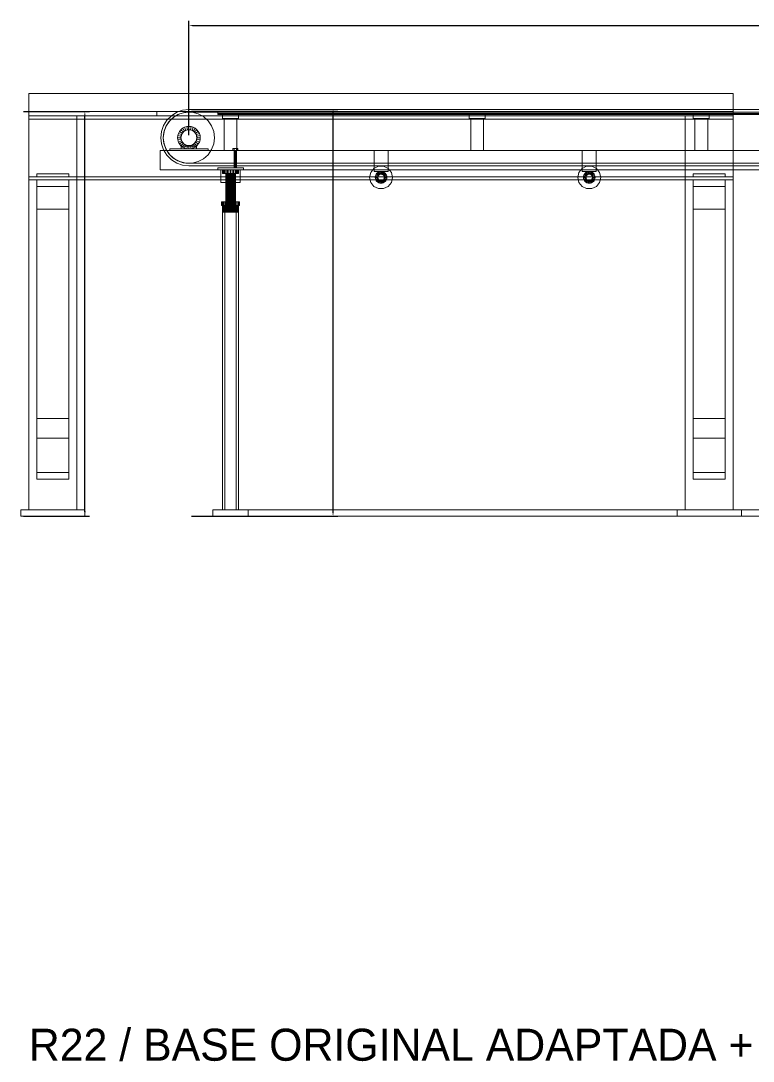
# Model space of a CAD drawing. Header units: millimetres. Extents: x -1970 to 59977, y -65068 to 6837.
# Drawn here: x -25 to 2262, y -56201 to -52953 of the extents above; entities that cross this region are included whole.
import ezdxf

# ---------------------------------------------------------------- set-up
doc = ezdxf.new("R2010")
doc.units = ezdxf.units.MM
for name, color, linetype, lineweight in [('COTAS_O', 1, 'Continuous', 0), ('COTAS_P', 1, 'Continuous', 0), ('R22_BASE_lateral', 7, 'Continuous', 0), ('TEXTOS', 4, 'Continuous', 0)]:
    doc.layers.add(name, color=color, linetype=linetype, lineweight=lineweight)
doc.dimstyles.new('R19_10', dxfattribs={"dimtxt": 25, "dimasz": 15, "dimexe": 15, "dimexo": 8, "dimgap": 10, "dimtad": 1, "dimtih": 1, "dimtoh": 1, "dimdsep": 46, "dimcen": 0.09, "dimadec": 0, "dimazin": 0, "dimtfac": 1, "dimtdec": 4, "dimtofl": 0, "dimtmove": 0, "dimatfit": 3, "dimfxl": 1, "dimtolj": 1, "dimtzin": 0, "dimarcsym": 0})

# ---------------------------------------------------------------- blocks, each defined once
blk = doc.blocks.new('*D51')
at = {"layer": 'COTAS_O', "color": 0, "lineweight": -2, "transparency": 16777216}
for p, q in [((-17, -53236), (190, -53236)), ((175, -54485), (175, -53251)), ((-17, -54500), (190, -54500))]:
    blk.add_line(p, q, dxfattribs=at)
at = {"layer": 'COTAS_O', "color": 0, "transparency": 16777216}
for points in [[(172.5, -53251), (177.5, -53251), (175, -53236)], [(172.5, -54485), (177.5, -54485), (175, -54500)]]:
    blk.add_solid(points, dxfattribs=at)
at = {"layer": 'Defpoints', "color": 0, "transparency": 16777216}
for p in [(-25, -53236), (175, -53236), (-25, -54500)]:
    blk.add_point(p, dxfattribs=at)
blk = doc.blocks.new('*D52')
at = {"layer": 'COTAS_P', "color": 0, "lineweight": -2, "transparency": 16777216}
for p, q in [((508, -53230), (965, -53230)), ((950, -54485), (950, -53245)), ((508, -54500), (965, -54500))]:
    blk.add_line(p, q, dxfattribs=at)
at = {"layer": 'COTAS_P', "color": 0, "transparency": 16777216}
for points in [[(947.5, -53245), (952.5, -53245), (950, -53230)], [(947.5, -54485), (952.5, -54485), (950, -54500)]]:
    blk.add_solid(points, dxfattribs=at)
at = {"layer": 'Defpoints', "color": 0, "transparency": 16777216}
for p in [(500, -53230), (950, -53230), (500, -54500)]:
    blk.add_point(p, dxfattribs=at)
blk = doc.blocks.new('*D53')
at = {"layer": 'COTAS_O', "color": 0, "lineweight": -2, "transparency": 16777216}
for p, q in [((500, -53310), (500, -52953)), ((515, -52968), (2985, -52968)), ((3000, -53310), (3000, -52953))]:
    blk.add_line(p, q, dxfattribs=at)
at = {"layer": 'COTAS_O', "color": 0, "transparency": 16777216}
for points in [[(515, -52965.5), (515, -52970.5), (500, -52968)], [(2985, -52965.5), (2985, -52970.5), (3000, -52968)]]:
    blk.add_solid(points, dxfattribs=at)
at = {"layer": 'Defpoints', "color": 0, "transparency": 16777216}
for p in [(3000, -52968), (500, -53318), (3000, -53318)]:
    blk.add_point(p, dxfattribs=at)

msp = doc.modelspace()

# ---------------------------------------------------------------- linework, layer by layer
at = {"layer": 'R22_BASE_lateral'}
for p, q in [((0, -53180), (2200, -53180)), ((0, -53180), (0, -53236)), ((2200, -53236), (2200, -53180)), ((0, -53260), (0, -53236)), ((0, -53236), (2200, -53236)), ((0, -53250), (0, -53236)), ((0, -53236), (400, -53236)), ((400, -53250), (400, -53236)), ((400, -53236), (2200, -53236)), ((461.818, -53238.715), (445.133, -53249.199)), ((480.418, -53232.206), (461.818, -53238.715)), ((482.198, -53240.006), (465.289, -53245.922)), ((471.632, -53243.199), (490.357, -53238.583)), ((500, -53230), (480.418, -53232.206)), ((500, -53238), (482.198, -53240.006)), ((490.357, -53238.583), (509.643, -53238.583)), ((3000, -53230), (500, -53230)), ((3000, -53238), (500, -53238)), ((509.643, -53238.583), (528.368, -53243.199)), ((590, -53238), (2910, -53238)), ((590, -53238), (590, -53242)), ((2200, -53260), (2200, -53236)), ((2200, -53250), (2200, -53236)), ((0, -53250), (150, -53250)), ((0, -53260), (0, -53250)), ((0, -53250), (2200, -53250)), ((0, -53260), (150, -53260)), ((0, -53440), (0, -53260)), ((0, -53260), (2200, -53260)), ((150, -53260), (150, -53250)), ((150, -53250), (2050, -53250)), ((150, -53250), (400, -53250)), ((150, -53440), (150, -53260)), ((150, -53260), (2050, -53260)), ((400, -53250), (2050, -53250)), ((431.199, -53263.133), (420.715, -53279.818)), ((437.453, -53268.121), (427.922, -53283.289)), ((429.164, -53280.822), (440.119, -53264.95)), ((445.133, -53249.199), (431.199, -53263.133)), ((450.121, -53255.453), (437.453, -53268.121)), ((440.119, -53264.95), (454.555, -53252.161)), ((465.289, -53245.922), (450.121, -53255.453)), ((454.555, -53252.161), (471.632, -53243.199)), ((528.368, -53243.199), (545.445, -53252.161)), ((545.445, -53252.161), (559.881, -53264.95)), ((559.881, -53264.95), (570.836, -53280.822)), ((590, -53242), (2910, -53242)), ((590, -53242), (590, -53246)), ((590, -53246), (2910, -53246)), ((605, -53246), (655, -53246)), ((605, -53246), (605, -53250)), ((605, -53250), (655, -53250)), ((605, -53250), (605, -53258)), ((605, -53258), (655, -53258)), ((610, -53258), (650, -53258)), ((610, -53258), (610, -53358)), ((650, -53358), (650, -53258)), ((655, -53250), (655, -53246)), ((655, -53258), (655, -53250)), ((1375, -53246), (1425, -53246)), ((1375, -53246), (1375, -53250)), ((1375, -53250), (1425, -53250)), ((1375, -53250), (1375, -53258)), ((1375, -53258), (1425, -53258)), ((1380, -53258), (1420, -53258)), ((1380, -53258), (1380, -53358)), ((1420, -53358), (1420, -53258)), ((1425, -53250), (1425, -53246)), ((1425, -53258), (1425, -53250)), ((2050, -53260), (2050, -53250)), ((2050, -53250), (2200, -53250)), ((2050, -53440), (2050, -53260)), ((2050, -53260), (2200, -53260)), ((2075, -53246), (2125, -53246)), ((2075, -53246), (2075, -53250)), ((2075, -53250), (2125, -53250)), ((2075, -53250), (2075, -53258)), ((2075, -53258), (2125, -53258)), ((2080, -53258), (2120, -53258)), ((2080, -53258), (2080, -53358)), ((2120, -53358), (2120, -53258)), ((2125, -53250), (2125, -53246)), ((2125, -53258), (2125, -53250)), ((2200, -53260), (2200, -53250)), ((2200, -53440), (2200, -53260)), ((414.206, -53298.418), (412, -53318)), ((420.715, -53279.818), (414.206, -53298.418)), ((420, -53318), (422.325, -53298.855)), ((422.006, -53300.198), (420, -53318)), ((427.922, -53283.289), (422.006, -53300.198)), ((422.325, -53298.855), (429.164, -53280.822)), ((465.427, -53311.123), (467.433, -53304.51)), ((467.433, -53304.51), (470.691, -53298.416)), ((476.672, -53308.337), (467.433, -53304.51)), ((470.691, -53298.416), (475.074, -53293.074)), ((479.005, -53303.972), (470.691, -53298.416)), ((475.074, -53293.074), (480.416, -53288.691)), ((482.146, -53300.146), (475.074, -53293.074)), ((479.005, -53303.972), (476.672, -53308.337)), ((477.476, -53307.153), (484.413, -53298.454)), ((482.146, -53300.146), (479.005, -53303.972)), ((480.416, -53288.691), (486.51, -53285.433)), ((485.972, -53297.005), (480.416, -53288.691)), ((485.972, -53297.005), (482.146, -53300.146)), ((484.413, -53298.454), (494.437, -53293.627)), ((490.337, -53294.672), (485.972, -53297.005)), ((486.51, -53285.433), (493.123, -53283.427)), ((490.337, -53294.672), (486.51, -53285.433)), ((495.074, -53293.235), (490.337, -53294.672)), ((493.123, -53283.427), (500, -53282.75)), ((495.074, -53293.235), (493.123, -53283.427)), ((494.437, -53293.627), (505.563, -53293.627)), ((500, -53292.75), (495.074, -53293.235)), ((500, -53292.75), (500, -53282.75)), ((500, -53282.75), (506.877, -53283.427)), ((504.926, -53293.235), (500, -53292.75)), ((504.926, -53293.235), (506.877, -53283.427)), ((509.663, -53294.672), (504.926, -53293.235)), ((505.563, -53293.627), (515.587, -53298.454)), ((506.877, -53283.427), (513.49, -53285.433)), ((509.663, -53294.672), (513.49, -53285.433)), ((514.028, -53297.005), (509.663, -53294.672)), ((513.49, -53285.433), (519.584, -53288.691)), ((514.028, -53297.005), (519.584, -53288.691)), ((517.854, -53300.146), (514.028, -53297.005)), ((515.587, -53298.454), (522.524, -53307.153)), ((517.854, -53300.146), (524.926, -53293.074)), ((520.995, -53303.972), (517.854, -53300.146)), ((519.584, -53288.691), (524.926, -53293.074)), ((520.995, -53303.972), (529.309, -53298.416)), ((523.328, -53308.337), (520.995, -53303.972)), ((523.328, -53308.337), (532.567, -53304.51)), ((524.926, -53293.074), (529.309, -53298.416)), ((529.309, -53298.416), (532.567, -53304.51)), ((532.567, -53304.51), (534.573, -53311.123)), ((570.836, -53280.822), (577.675, -53298.855)), ((577.675, -53298.855), (580, -53318)), ((412, -53318), (414.206, -53337.582)), ((414.206, -53337.582), (420.715, -53356.182)), ((422.325, -53337.145), (420, -53318)), ((420, -53318), (422.006, -53335.802)), ((422.006, -53335.802), (427.922, -53352.711)), ((429.164, -53355.178), (422.325, -53337.145)), ((464.75, -53318), (465.427, -53311.123)), ((474.75, -53318), (464.75, -53318)), ((465.427, -53324.877), (464.75, -53318)), ((475.235, -53313.074), (465.427, -53311.123)), ((475.235, -53322.926), (465.427, -53324.877)), ((467.433, -53331.49), (465.427, -53324.877)), ((476.672, -53327.663), (467.433, -53331.49)), ((470.691, -53337.584), (467.433, -53331.49)), ((479.005, -53332.028), (470.691, -53337.584)), ((475.074, -53342.926), (470.691, -53337.584)), ((475.235, -53313.074), (474.75, -53318)), ((474.75, -53318), (475.235, -53322.926)), ((475, -53318), (477.476, -53307.153)), ((475, -53318), (477.476, -53328.847)), ((482.146, -53335.854), (475.074, -53342.926)), ((476.672, -53308.337), (475.235, -53313.074)), ((475.235, -53322.926), (476.672, -53327.663)), ((476.672, -53327.663), (479.005, -53332.028)), ((477.476, -53328.847), (484.413, -53337.546)), ((479.005, -53332.028), (482.146, -53335.854)), ((485.972, -53338.995), (480.416, -53347.309)), ((482.146, -53335.854), (485.972, -53338.995)), ((484.413, -53337.546), (494.437, -53342.373)), ((485.972, -53338.995), (490.337, -53341.328)), ((505.563, -53342.373), (515.587, -53337.546)), ((509.663, -53341.328), (514.028, -53338.995)), ((514.028, -53338.995), (517.854, -53335.854)), ((514.028, -53338.995), (519.584, -53347.309)), ((515.587, -53337.546), (522.524, -53328.847)), ((517.854, -53335.854), (520.995, -53332.028)), ((517.854, -53335.854), (524.926, -53342.926)), ((520.995, -53332.028), (523.328, -53327.663)), ((520.995, -53332.028), (529.309, -53337.584)), ((522.524, -53307.153), (525, -53318)), ((522.524, -53328.847), (525, -53318)), ((524.765, -53313.074), (523.328, -53308.337)), ((523.328, -53327.663), (524.765, -53322.926)), ((523.328, -53327.663), (532.567, -53331.49)), ((524.765, -53313.074), (534.573, -53311.123)), ((525.25, -53318), (524.765, -53313.074)), ((524.765, -53322.926), (525.25, -53318)), ((524.765, -53322.926), (534.573, -53324.877)), ((529.309, -53337.584), (524.926, -53342.926)), ((535.25, -53318), (525.25, -53318)), ((532.567, -53331.49), (529.309, -53337.584)), ((534.573, -53324.877), (532.567, -53331.49)), ((534.573, -53311.123), (535.25, -53318)), ((535.25, -53318), (534.573, -53324.877)), ((577.675, -53337.145), (570.836, -53355.178)), ((580, -53318), (577.675, -53337.145)), ((410, -53358), (2700, -53358)), ((410, -53358), (410, -53418)), ((420.715, -53356.182), (431.199, -53372.867)), ((427.922, -53352.711), (437.453, -53367.879)), ((440.119, -53371.05), (429.164, -53355.178)), ((437.453, -53367.879), (450.121, -53380.547)), ((440, -53353.25), (560, -53353.25)), ((440, -53353.25), (440, -53358)), ((440, -53358), (560, -53358)), ((454.555, -53383.839), (440.119, -53371.05)), ((480.416, -53347.309), (475.074, -53342.926)), ((476, -53344.75), (524, -53344.75)), ((476, -53344.75), (476, -53353.25)), ((476, -53353.25), (524, -53353.25)), ((486.51, -53350.567), (480.416, -53347.309)), ((490.337, -53341.328), (486.51, -53350.567)), ((493.123, -53352.573), (486.51, -53350.567)), ((490.337, -53341.328), (495.074, -53342.765)), ((495.074, -53342.765), (493.123, -53352.573)), ((500, -53353.25), (493.123, -53352.573)), ((494.437, -53342.373), (505.563, -53342.373)), ((495.074, -53342.765), (500, -53343.25)), ((500, -53343.25), (504.926, -53342.765)), ((500, -53343.25), (500, -53353.25)), ((506.877, -53352.573), (500, -53353.25)), ((504.926, -53342.765), (509.663, -53341.328)), ((504.926, -53342.765), (506.877, -53352.573)), ((513.49, -53350.567), (506.877, -53352.573)), ((509.663, -53341.328), (513.49, -53350.567)), ((519.584, -53347.309), (513.49, -53350.567)), ((524.926, -53342.926), (519.584, -53347.309)), ((524, -53353.25), (524, -53344.75)), ((559.881, -53371.05), (545.445, -53383.839)), ((570.836, -53355.178), (559.881, -53371.05)), ((560, -53358), (560, -53353.25)), ((610, -53358), (650, -53358)), ((641, -53352), (637, -53352)), ((637, -53358), (637, -53352)), ((641, -53358), (637, -53358)), ((649, -53352), (641, -53352)), ((641, -53358), (641, -53352)), ((641.136, -53358), (641, -53358)), ((641, -53412), (641, -53358)), ((649, -53358), (641, -53358)), ((641.536, -53358), (641.136, -53358)), ((641.136, -53412), (641.136, -53358)), ((642.172, -53358), (641.536, -53358)), ((641.536, -53412), (641.536, -53358)), ((643, -53358), (642.172, -53358)), ((642.172, -53412), (642.172, -53358)), ((643.965, -53358), (643, -53358)), ((643, -53412), (643, -53358)), ((645, -53358), (643.965, -53358)), ((643.965, -53412), (643.965, -53358)), ((646.035, -53358), (645, -53358)), ((645, -53412), (645, -53358)), ((647, -53358), (646.035, -53358)), ((646.035, -53412), (646.035, -53358)), ((647.828, -53358), (647, -53358)), ((647, -53412), (647, -53358)), ((648.464, -53358), (647.828, -53358)), ((647.828, -53412), (647.828, -53358)), ((648.864, -53358), (648.464, -53358)), ((648.464, -53412), (648.464, -53358)), ((649, -53358), (648.864, -53358)), ((648.864, -53412), (648.864, -53358)), ((653, -53352), (649, -53352)), ((649, -53358), (649, -53352)), ((649, -53358), (649, -53412)), ((649, -53358), (653, -53358)), ((653, -53352), (653, -53358)), ((1078, -53358), (1122, -53358)), ((1078, -53358), (1078, -53423.75)), ((1122, -53423.75), (1122, -53358)), ((1380, -53358), (1420, -53358)), ((1728, -53358), (1772, -53358)), ((1728, -53358), (1728, -53423.75)), ((1772, -53423.75), (1772, -53358)), ((2080, -53358), (2120, -53358)), ((431.199, -53372.867), (445.133, -53386.801)), ((445.133, -53386.801), (461.818, -53397.285)), ((450.121, -53380.547), (465.289, -53390.078)), ((471.632, -53392.801), (454.555, -53383.839)), ((461.818, -53397.285), (480.418, -53403.794)), ((465.289, -53390.078), (482.198, -53395.994)), ((490.357, -53397.417), (471.632, -53392.801)), ((480.418, -53403.794), (500, -53406)), ((482.198, -53395.994), (500, -53398)), ((509.643, -53397.417), (490.357, -53397.417)), ((500, -53398), (3000, -53398)), ((528.368, -53392.801), (509.643, -53397.417)), ((545.445, -53383.839), (528.368, -53392.801)), ((25, -53440), (25, -53430.857)), ((25, -53430.857), (125, -53430.857)), ((125, -53440), (125, -53430.857)), ((410, -53418), (2700, -53418)), ((500, -53406), (3000, -53406)), ((590, -53412), (670, -53412)), ((590, -53412), (590, -53418)), ((590, -53418), (670, -53418)), ((600, -53418), (660, -53418)), ((600, -53418), (600, -53458)), ((605.48, -53418), (605, -53418)), ((605, -53430), (605, -53418)), ((605.48, -53430), (605, -53430)), ((606.903, -53418), (605.48, -53418)), ((605.48, -53430), (605.48, -53418)), ((606.903, -53430), (605.48, -53430)), ((609.213, -53418), (606.903, -53418)), ((606.903, -53430), (606.903, -53418)), ((609.213, -53430), (606.903, -53430)), ((612.322, -53418), (609.213, -53418)), ((609.213, -53430), (609.213, -53418)), ((612.322, -53430), (609.213, -53430)), ((616.111, -53418), (612.322, -53418)), ((612.322, -53430), (612.322, -53418)), ((616.111, -53430), (612.322, -53430)), ((615.288, -53430), (615, -53430)), ((615, -53550), (615, -53430)), ((616.142, -53430), (615.288, -53430)), ((615.288, -53550), (615.288, -53430)), ((620.433, -53418), (616.111, -53418)), ((616.111, -53430), (616.111, -53418)), ((620.433, -53430), (616.111, -53430)), ((617.528, -53430), (616.142, -53430)), ((616.142, -53550), (616.142, -53430)), ((619.393, -53430), (617.528, -53430)), ((617.528, -53550), (617.528, -53430)), ((621.666, -53430), (619.393, -53430)), ((619.393, -53550), (619.393, -53430)), ((625.123, -53418), (620.433, -53418)), ((620.433, -53430), (620.433, -53418)), ((625.123, -53430), (620.433, -53430)), ((624.26, -53430), (621.666, -53430)), ((621.666, -53550), (621.666, -53430)), ((627.074, -53430), (624.26, -53430)), ((624.26, -53550), (624.26, -53430)), ((630, -53418), (625.123, -53418)), ((625.123, -53430), (625.123, -53418)), ((630, -53430), (625.123, -53430)), ((630, -53430), (627.074, -53430)), ((627.074, -53550), (627.074, -53430)), ((634.877, -53418), (630, -53418)), ((630, -53430), (630, -53418)), ((632.926, -53430), (630, -53430)), ((630, -53550), (630, -53430)), ((634.877, -53430), (630, -53430)), ((635.74, -53430), (632.926, -53430)), ((632.926, -53550), (632.926, -53430)), ((639.567, -53418), (634.877, -53418)), ((634.877, -53430), (634.877, -53418)), ((639.567, -53430), (634.877, -53430)), ((638.334, -53430), (635.74, -53430)), ((635.74, -53550), (635.74, -53430)), ((640.607, -53430), (638.334, -53430)), ((638.334, -53550), (638.334, -53430)), ((643.889, -53418), (639.567, -53418)), ((639.567, -53430), (639.567, -53418)), ((643.889, -53430), (639.567, -53430)), ((642.472, -53430), (640.607, -53430)), ((640.607, -53550), (640.607, -53430)), ((641.136, -53412), (641, -53412)), ((641.536, -53412), (641.136, -53412)), ((642.172, -53412), (641.536, -53412)), ((643, -53412), (642.172, -53412)), ((643.858, -53430), (642.472, -53430)), ((642.472, -53550), (642.472, -53430)), ((643.965, -53412), (643, -53412)), ((644.712, -53430), (643.858, -53430)), ((643.858, -53550), (643.858, -53430)), ((647.678, -53418), (643.889, -53418)), ((643.889, -53430), (643.889, -53418)), ((647.678, -53430), (643.889, -53430)), ((645, -53412), (643.965, -53412)), ((645, -53430), (644.712, -53430)), ((644.712, -53550), (644.712, -53430)), ((646.035, -53412), (645, -53412)), ((645, -53430), (645, -53550)), ((647, -53412), (646.035, -53412)), ((647.828, -53412), (647, -53412)), ((650.787, -53418), (647.678, -53418)), ((647.678, -53430), (647.678, -53418)), ((650.787, -53430), (647.678, -53430)), ((648.464, -53412), (647.828, -53412)), ((648.864, -53412), (648.464, -53412)), ((648.864, -53412), (649, -53412)), ((653.097, -53418), (650.787, -53418)), ((650.787, -53430), (650.787, -53418)), ((653.097, -53430), (650.787, -53430)), ((654.52, -53418), (653.097, -53418)), ((653.097, -53430), (653.097, -53418)), ((654.52, -53430), (653.097, -53430)), ((655, -53418), (654.52, -53418)), ((654.52, -53430), (654.52, -53418)), ((654.52, -53430), (655, -53430)), ((655, -53418), (655, -53430)), ((660, -53458), (660, -53418)), ((670, -53418), (670, -53412)), ((1064, -53442), (1067.565, -53426.38)), ((1067.565, -53426.38), (1077.554, -53413.854)), ((1077.554, -53413.854), (1091.989, -53406.903)), ((1078, -53423.75), (1122, -53423.75)), ((1082.101, -53438.44), (1083.139, -53435.016)), ((1083.139, -53435.016), (1084.826, -53431.861)), ((1090.53, -53438.077), (1083.139, -53435.016)), ((1084.826, -53431.861), (1087.095, -53429.095)), ((1091.477, -53436.305), (1084.826, -53431.861)), ((1087.095, -53429.095), (1089.861, -53426.826)), ((1092.752, -53434.752), (1087.095, -53429.095)), ((1089.861, -53426.826), (1093.016, -53425.139)), ((1094.305, -53433.477), (1089.861, -53426.826)), ((1091.477, -53436.305), (1090.53, -53438.077)), ((1092.929, -53434.929), (1091.34, -53437)), ((1092.752, -53434.752), (1091.477, -53436.305)), ((1091.989, -53406.903), (1108.011, -53406.903)), ((1094.305, -53433.477), (1092.752, -53434.752)), ((1095, -53433.34), (1092.929, -53434.929)), ((1093.016, -53425.139), (1096.44, -53424.101)), ((1096.077, -53432.53), (1093.016, -53425.139)), ((1096.077, -53432.53), (1094.305, -53433.477)), ((1097.412, -53432.341), (1095, -53433.34)), ((1098, -53431.947), (1096.077, -53432.53)), ((1096.44, -53424.101), (1100, -53423.75)), ((1098, -53431.947), (1096.44, -53424.101)), ((1100, -53432), (1097.412, -53432.341)), ((1100, -53431.75), (1098, -53431.947)), ((1100, -53431.75), (1100, -53423.75)), ((1100, -53423.75), (1103.56, -53424.101)), ((1102, -53431.947), (1100, -53431.75)), ((1102.588, -53432.341), (1100, -53432)), ((1102, -53431.947), (1103.56, -53424.101)), ((1103.923, -53432.53), (1102, -53431.947)), ((1105, -53433.34), (1102.588, -53432.341)), ((1103.56, -53424.101), (1106.984, -53425.139)), ((1103.923, -53432.53), (1106.984, -53425.139)), ((1105.695, -53433.477), (1103.923, -53432.53)), ((1107.071, -53434.929), (1105, -53433.34)), ((1105.695, -53433.477), (1110.139, -53426.826)), ((1107.248, -53434.752), (1105.695, -53433.477)), ((1106.984, -53425.139), (1110.139, -53426.826)), ((1108.66, -53437), (1107.071, -53434.929)), ((1107.248, -53434.752), (1112.905, -53429.095)), ((1108.523, -53436.305), (1107.248, -53434.752)), ((1108.011, -53406.903), (1122.446, -53413.854)), ((1108.523, -53436.305), (1115.174, -53431.861)), ((1109.47, -53438.077), (1108.523, -53436.305)), ((1109.47, -53438.077), (1116.861, -53435.016)), ((1110.139, -53426.826), (1112.905, -53429.095)), ((1112.905, -53429.095), (1115.174, -53431.861)), ((1115.174, -53431.861), (1116.861, -53435.016)), ((1116.861, -53435.016), (1117.899, -53438.44)), ((1122.446, -53413.854), (1132.435, -53426.38)), ((1132.435, -53426.38), (1136, -53442)), ((1714, -53442), (1717.565, -53426.38)), ((1717.565, -53426.38), (1727.554, -53413.854)), ((1727.554, -53413.854), (1741.989, -53406.903)), ((1728, -53423.75), (1772, -53423.75)), ((1732.101, -53438.44), (1733.139, -53435.016)), ((1733.139, -53435.016), (1734.826, -53431.861)), ((1740.53, -53438.077), (1733.139, -53435.016)), ((1734.826, -53431.861), (1737.095, -53429.095)), ((1741.477, -53436.305), (1734.826, -53431.861)), ((1737.095, -53429.095), (1739.861, -53426.826)), ((1742.752, -53434.752), (1737.095, -53429.095)), ((1739.861, -53426.826), (1743.016, -53425.139)), ((1744.305, -53433.477), (1739.861, -53426.826)), ((1741.477, -53436.305), (1740.53, -53438.077)), ((1742.929, -53434.929), (1741.34, -53437)), ((1742.752, -53434.752), (1741.477, -53436.305)), ((1741.989, -53406.903), (1758.011, -53406.903)), ((1744.305, -53433.477), (1742.752, -53434.752)), ((1745, -53433.34), (1742.929, -53434.929)), ((1743.016, -53425.139), (1746.44, -53424.101)), ((1746.077, -53432.53), (1743.016, -53425.139)), ((1746.077, -53432.53), (1744.305, -53433.477)), ((1747.412, -53432.341), (1745, -53433.34)), ((1748, -53431.947), (1746.077, -53432.53)), ((1746.44, -53424.101), (1750, -53423.75)), ((1748, -53431.947), (1746.44, -53424.101)), ((1750, -53432), (1747.412, -53432.341)), ((1750, -53431.75), (1748, -53431.947)), ((1750, -53431.75), (1750, -53423.75)), ((1750, -53423.75), (1753.56, -53424.101)), ((1752, -53431.947), (1750, -53431.75)), ((1752.588, -53432.341), (1750, -53432)), ((1752, -53431.947), (1753.56, -53424.101)), ((1753.923, -53432.53), (1752, -53431.947)), ((1755, -53433.34), (1752.588, -53432.341)), ((1753.56, -53424.101), (1756.984, -53425.139)), ((1753.923, -53432.53), (1756.984, -53425.139)), ((1755.695, -53433.477), (1753.923, -53432.53)), ((1757.071, -53434.929), (1755, -53433.34)), ((1755.695, -53433.477), (1760.139, -53426.826)), ((1757.248, -53434.752), (1755.695, -53433.477)), ((1756.984, -53425.139), (1760.139, -53426.826)), ((1758.66, -53437), (1757.071, -53434.929)), ((1757.248, -53434.752), (1762.905, -53429.095)), ((1758.523, -53436.305), (1757.248, -53434.752)), ((1758.011, -53406.903), (1772.446, -53413.854)), ((1758.523, -53436.305), (1765.174, -53431.861)), ((1759.47, -53438.077), (1758.523, -53436.305)), ((1759.47, -53438.077), (1766.861, -53435.016)), ((1760.139, -53426.826), (1762.905, -53429.095)), ((1762.905, -53429.095), (1765.174, -53431.861)), ((1765.174, -53431.861), (1766.861, -53435.016)), ((1766.861, -53435.016), (1767.899, -53438.44)), ((1772.446, -53413.854), (1782.435, -53426.38)), ((1782.435, -53426.38), (1786, -53442)), ((2075, -53440), (2075, -53430.857)), ((2075, -53430.857), (2175, -53430.857)), ((2175, -53440), (2175, -53430.857)), ((0, -54480), (0, -53440)), ((0, -53440), (150, -53440)), ((0, -53440), (2200, -53440)), ((0, -54480), (0, -53450)), ((0, -53450), (150, -53450)), ((25, -53440), (125, -53440)), ((25, -54194.962), (25, -53450)), ((25, -53450), (125, -53450)), ((25, -53450), (25, -53470)), ((25, -53450), (25, -54256.525)), ((125, -54194.962), (125, -53450)), ((125, -53450), (125, -53470)), ((125, -53450), (125, -54256.525)), ((150, -53450), (150, -53440)), ((150, -53440), (2050, -53440)), ((150, -54480), (150, -53450)), ((150, -53450), (2050, -53450)), ((600, -53458), (660, -53458)), ((1067.565, -53457.62), (1064, -53442)), ((1077.554, -53470.146), (1067.565, -53457.62)), ((1081.75, -53442), (1082.101, -53438.44)), ((1089.75, -53442), (1081.75, -53442)), ((1082.101, -53445.56), (1081.75, -53442)), ((1089.947, -53440), (1082.101, -53438.44)), ((1089.947, -53444), (1082.101, -53445.56)), ((1083.139, -53448.984), (1082.101, -53445.56)), ((1090.53, -53445.923), (1083.139, -53448.984)), ((1084.826, -53452.139), (1083.139, -53448.984)), ((1091.477, -53447.695), (1084.826, -53452.139)), ((1087.095, -53454.905), (1084.826, -53452.139)), ((1092.752, -53449.248), (1087.095, -53454.905)), ((1089.861, -53457.174), (1087.095, -53454.905)), ((1089.947, -53440), (1089.75, -53442)), ((1089.75, -53442), (1089.947, -53444)), ((1094.305, -53450.523), (1089.861, -53457.174)), ((1093.016, -53458.861), (1089.861, -53457.174)), ((1090.53, -53438.077), (1089.947, -53440)), ((1089.947, -53444), (1090.53, -53445.923)), ((1090.341, -53439.412), (1090, -53442)), ((1090, -53442), (1090.341, -53444.588)), ((1091.34, -53437), (1090.341, -53439.412)), ((1090.341, -53444.588), (1091.34, -53447)), ((1090.53, -53445.923), (1091.477, -53447.695)), ((1091.34, -53447), (1092.929, -53449.071)), ((1091.477, -53447.695), (1092.752, -53449.248)), ((1092.752, -53449.248), (1094.305, -53450.523)), ((1092.929, -53449.071), (1095, -53450.66)), ((1096.077, -53451.47), (1093.016, -53458.861)), ((1096.44, -53459.899), (1093.016, -53458.861)), ((1094.305, -53450.523), (1096.077, -53451.47)), ((1095, -53450.66), (1097.412, -53451.659)), ((1096.077, -53451.47), (1098, -53452.053)), ((1098, -53452.053), (1096.44, -53459.899)), ((1100, -53460.25), (1096.44, -53459.899)), ((1097.412, -53451.659), (1100, -53452)), ((1098, -53452.053), (1100, -53452.25)), ((1100, -53452), (1102.588, -53451.659)), ((1100, -53452.25), (1102, -53452.053)), ((1100, -53452.25), (1100, -53460.25)), ((1103.56, -53459.899), (1100, -53460.25)), ((1102, -53452.053), (1103.923, -53451.47)), ((1102, -53452.053), (1103.56, -53459.899)), ((1102.588, -53451.659), (1105, -53450.66)), ((1106.984, -53458.861), (1103.56, -53459.899)), ((1103.923, -53451.47), (1105.695, -53450.523)), ((1103.923, -53451.47), (1106.984, -53458.861)), ((1105, -53450.66), (1107.071, -53449.071)), ((1105.695, -53450.523), (1107.248, -53449.248)), ((1105.695, -53450.523), (1110.139, -53457.174)), ((1110.139, -53457.174), (1106.984, -53458.861)), ((1107.071, -53449.071), (1108.66, -53447)), ((1107.248, -53449.248), (1108.523, -53447.695)), ((1107.248, -53449.248), (1112.905, -53454.905)), ((1108.523, -53447.695), (1109.47, -53445.923)), ((1108.523, -53447.695), (1115.174, -53452.139)), ((1109.659, -53439.412), (1108.66, -53437)), ((1108.66, -53447), (1109.659, -53444.588)), ((1110.053, -53440), (1109.47, -53438.077)), ((1109.47, -53445.923), (1110.053, -53444)), ((1109.47, -53445.923), (1116.861, -53448.984)), ((1110, -53442), (1109.659, -53439.412)), ((1109.659, -53444.588), (1110, -53442)), ((1110.053, -53440), (1117.899, -53438.44)), ((1110.25, -53442), (1110.053, -53440)), ((1110.053, -53444), (1110.25, -53442)), ((1110.053, -53444), (1117.899, -53445.56)), ((1112.905, -53454.905), (1110.139, -53457.174)), ((1118.25, -53442), (1110.25, -53442)), ((1115.174, -53452.139), (1112.905, -53454.905)), ((1116.861, -53448.984), (1115.174, -53452.139)), ((1117.899, -53445.56), (1116.861, -53448.984)), ((1117.899, -53438.44), (1118.25, -53442)), ((1118.25, -53442), (1117.899, -53445.56)), ((1132.435, -53457.62), (1122.446, -53470.146)), ((1136, -53442), (1132.435, -53457.62)), ((1717.565, -53457.62), (1714, -53442)), ((1727.554, -53470.146), (1717.565, -53457.62)), ((1731.75, -53442), (1732.101, -53438.44)), ((1739.75, -53442), (1731.75, -53442)), ((1732.101, -53445.56), (1731.75, -53442)), ((1739.947, -53440), (1732.101, -53438.44)), ((1739.947, -53444), (1732.101, -53445.56)), ((1733.139, -53448.984), (1732.101, -53445.56)), ((1740.53, -53445.923), (1733.139, -53448.984)), ((1734.826, -53452.139), (1733.139, -53448.984)), ((1741.477, -53447.695), (1734.826, -53452.139)), ((1737.095, -53454.905), (1734.826, -53452.139)), ((1742.752, -53449.248), (1737.095, -53454.905)), ((1739.861, -53457.174), (1737.095, -53454.905)), ((1739.947, -53440), (1739.75, -53442)), ((1739.75, -53442), (1739.947, -53444)), ((1744.305, -53450.523), (1739.861, -53457.174)), ((1743.016, -53458.861), (1739.861, -53457.174)), ((1740.53, -53438.077), (1739.947, -53440)), ((1739.947, -53444), (1740.53, -53445.923)), ((1740.341, -53439.412), (1740, -53442)), ((1740, -53442), (1740.341, -53444.588)), ((1741.34, -53437), (1740.341, -53439.412)), ((1740.341, -53444.588), (1741.34, -53447)), ((1740.53, -53445.923), (1741.477, -53447.695)), ((1741.34, -53447), (1742.929, -53449.071)), ((1741.477, -53447.695), (1742.752, -53449.248)), ((1742.752, -53449.248), (1744.305, -53450.523)), ((1742.929, -53449.071), (1745, -53450.66)), ((1746.077, -53451.47), (1743.016, -53458.861)), ((1746.44, -53459.899), (1743.016, -53458.861)), ((1744.305, -53450.523), (1746.077, -53451.47)), ((1745, -53450.66), (1747.412, -53451.659)), ((1746.077, -53451.47), (1748, -53452.053)), ((1748, -53452.053), (1746.44, -53459.899)), ((1750, -53460.25), (1746.44, -53459.899)), ((1747.412, -53451.659), (1750, -53452)), ((1748, -53452.053), (1750, -53452.25)), ((1750, -53452), (1752.588, -53451.659)), ((1750, -53452.25), (1752, -53452.053)), ((1750, -53452.25), (1750, -53460.25)), ((1753.56, -53459.899), (1750, -53460.25)), ((1752, -53452.053), (1753.923, -53451.47)), ((1752, -53452.053), (1753.56, -53459.899)), ((1752.588, -53451.659), (1755, -53450.66)), ((1756.984, -53458.861), (1753.56, -53459.899)), ((1753.923, -53451.47), (1755.695, -53450.523)), ((1753.923, -53451.47), (1756.984, -53458.861)), ((1755, -53450.66), (1757.071, -53449.071)), ((1755.695, -53450.523), (1757.248, -53449.248)), ((1755.695, -53450.523), (1760.139, -53457.174)), ((1760.139, -53457.174), (1756.984, -53458.861)), ((1757.071, -53449.071), (1758.66, -53447)), ((1757.248, -53449.248), (1758.523, -53447.695)), ((1757.248, -53449.248), (1762.905, -53454.905)), ((1758.523, -53447.695), (1759.47, -53445.923)), ((1758.523, -53447.695), (1765.174, -53452.139)), ((1759.659, -53439.412), (1758.66, -53437)), ((1758.66, -53447), (1759.659, -53444.588)), ((1760.053, -53440), (1759.47, -53438.077)), ((1759.47, -53445.923), (1760.053, -53444)), ((1759.47, -53445.923), (1766.861, -53448.984)), ((1760, -53442), (1759.659, -53439.412)), ((1759.659, -53444.588), (1760, -53442)), ((1760.053, -53440), (1767.899, -53438.44)), ((1760.25, -53442), (1760.053, -53440)), ((1760.053, -53444), (1760.25, -53442)), ((1760.053, -53444), (1767.899, -53445.56)), ((1762.905, -53454.905), (1760.139, -53457.174)), ((1768.25, -53442), (1760.25, -53442)), ((1765.174, -53452.139), (1762.905, -53454.905)), ((1766.861, -53448.984), (1765.174, -53452.139)), ((1767.899, -53445.56), (1766.861, -53448.984)), ((1767.899, -53438.44), (1768.25, -53442)), ((1768.25, -53442), (1767.899, -53445.56)), ((1782.435, -53457.62), (1772.446, -53470.146)), ((1786, -53442), (1782.435, -53457.62)), ((2050, -53450), (2050, -53440)), ((2050, -53440), (2200, -53440)), ((2050, -54480), (2050, -53450)), ((2050, -53450), (2200, -53450)), ((2075, -53440), (2175, -53440)), ((2075, -54194.962), (2075, -53450)), ((2075, -53450), (2175, -53450)), ((2075, -53450), (2075, -53470)), ((2075, -53450), (2075, -54256.525)), ((2175, -54194.962), (2175, -53450)), ((2175, -53450), (2175, -53470)), ((2175, -53450), (2175, -54256.525)), ((2200, -54480), (2200, -53440)), ((2200, -53450), (2200, -53440)), ((2200, -54480), (2200, -53450)), ((25, -53470), (125, -53470)), ((1091.989, -53477.097), (1077.554, -53470.146)), ((1108.011, -53477.097), (1091.989, -53477.097)), ((1122.446, -53470.146), (1108.011, -53477.097)), ((1741.989, -53477.097), (1727.554, -53470.146)), ((1758.011, -53477.097), (1741.989, -53477.097)), ((1772.446, -53470.146), (1758.011, -53477.097)), ((2075, -53470), (2175, -53470)), ((614.75, -53518), (602, -53518)), ((602, -53518), (602.538, -53518)), ((602, -53518), (602, -53530)), ((602.538, -53530), (602, -53530)), ((602, -53530), (614.75, -53530)), ((615.043, -53518), (602.538, -53518)), ((602.538, -53518), (604.131, -53518)), ((602.538, -53518), (602.538, -53530)), ((604.131, -53530), (602.538, -53530)), ((602.538, -53530), (615.043, -53530)), ((615.911, -53518), (604.131, -53518)), ((604.131, -53518), (606.719, -53518)), ((604.131, -53518), (604.131, -53530)), ((606.719, -53530), (604.131, -53530)), ((604.131, -53530), (615.911, -53530)), ((605, -53530), (612, -53530)), ((605, -53530), (605, -54480)), ((614.75, -53530), (605, -53530)), ((605, -53530), (605.48, -53530)), ((605, -53530), (605, -53550)), ((615.043, -53530), (605.48, -53530)), ((605.48, -53530), (606.903, -53530)), ((605.48, -53530), (605.48, -53550)), ((617.32, -53518), (606.719, -53518)), ((606.719, -53518), (610.201, -53518)), ((606.719, -53518), (606.719, -53530)), ((610.201, -53530), (606.719, -53530)), ((606.719, -53530), (617.32, -53530)), ((615.911, -53530), (606.903, -53530)), ((606.903, -53530), (609.213, -53530)), ((606.903, -53530), (606.903, -53550)), ((617.32, -53530), (609.213, -53530)), ((609.213, -53530), (612.322, -53530)), ((609.213, -53530), (609.213, -53550)), ((619.217, -53518), (610.201, -53518)), ((610.201, -53518), (614.444, -53518)), ((610.201, -53518), (610.201, -53530)), ((614.444, -53530), (610.201, -53530)), ((610.201, -53530), (619.217, -53530)), ((612, -54480), (612, -53530)), ((612, -53530), (648, -53530)), ((619.217, -53530), (612.322, -53530)), ((612.322, -53530), (616.111, -53530)), ((612.322, -53530), (612.322, -53550)), ((621.528, -53518), (614.444, -53518)), ((614.444, -53518), (619.285, -53518)), ((614.444, -53518), (614.444, -53530)), ((619.285, -53530), (614.444, -53530)), ((614.444, -53530), (621.528, -53530)), ((615.043, -53518), (614.75, -53518)), ((614.75, -53530), (614.75, -53518)), ((615.043, -53530), (614.75, -53530)), ((614.75, -53550), (614.75, -53530)), ((615.911, -53518), (615.043, -53518)), ((615.043, -53530), (615.043, -53518)), ((615.911, -53530), (615.043, -53530)), ((615.043, -53550), (615.043, -53530)), ((617.32, -53518), (615.911, -53518)), ((615.911, -53530), (615.911, -53518)), ((617.32, -53530), (615.911, -53530)), ((615.911, -53550), (615.911, -53530)), ((621.528, -53530), (616.111, -53530)), ((616.111, -53530), (620.433, -53530)), ((616.111, -53530), (616.111, -53550)), ((619.217, -53518), (617.32, -53518)), ((617.32, -53530), (617.32, -53518)), ((619.217, -53530), (617.32, -53530)), ((617.32, -53550), (617.32, -53530)), ((621.528, -53518), (619.217, -53518)), ((619.217, -53530), (619.217, -53518)), ((621.528, -53530), (619.217, -53530)), ((619.217, -53550), (619.217, -53530)), ((624.164, -53518), (619.285, -53518)), ((619.285, -53518), (624.537, -53518)), ((619.285, -53518), (619.285, -53530)), ((624.537, -53530), (619.285, -53530)), ((619.285, -53530), (624.164, -53530)), ((624.164, -53530), (620.433, -53530)), ((620.433, -53530), (625.123, -53530)), ((620.433, -53530), (620.433, -53550)), ((624.164, -53518), (621.528, -53518)), ((621.528, -53530), (621.528, -53518)), ((624.164, -53530), (621.528, -53530)), ((621.528, -53550), (621.528, -53530)), ((627.025, -53518), (624.164, -53518)), ((624.164, -53530), (624.164, -53518)), ((627.025, -53530), (624.164, -53530)), ((624.164, -53550), (624.164, -53530)), ((627.025, -53518), (624.537, -53518)), ((624.537, -53518), (630, -53518)), ((624.537, -53518), (624.537, -53530)), ((630, -53530), (624.537, -53530)), ((624.537, -53530), (627.025, -53530)), ((627.025, -53530), (625.123, -53530)), ((625.123, -53530), (630, -53530)), ((625.123, -53530), (625.123, -53550)), ((630, -53518), (627.025, -53518)), ((627.025, -53530), (627.025, -53518)), ((630, -53530), (627.025, -53530)), ((627.025, -53550), (627.025, -53530)), ((632.975, -53518), (630, -53518)), ((630, -53518), (635.463, -53518)), ((630, -53530), (630, -53518)), ((632.975, -53530), (630, -53530)), ((630, -53530), (634.877, -53530)), ((630, -53550), (630, -53530)), ((635.463, -53530), (630, -53530)), ((635.836, -53518), (632.975, -53518)), ((632.975, -53518), (635.463, -53518)), ((632.975, -53530), (632.975, -53518)), ((635.836, -53530), (632.975, -53530)), ((632.975, -53530), (634.877, -53530)), ((632.975, -53550), (632.975, -53530)), ((635.463, -53530), (632.975, -53530)), ((634.877, -53530), (639.567, -53530)), ((634.877, -53530), (634.877, -53550)), ((635.463, -53518), (640.715, -53518)), ((635.463, -53518), (635.463, -53530)), ((640.715, -53530), (635.463, -53530)), ((638.472, -53518), (635.836, -53518)), ((635.836, -53518), (640.715, -53518)), ((635.836, -53530), (635.836, -53518)), ((638.472, -53530), (635.836, -53530)), ((635.836, -53530), (639.567, -53530)), ((635.836, -53550), (635.836, -53530)), ((640.715, -53530), (635.836, -53530)), ((640.783, -53518), (638.472, -53518)), ((638.472, -53518), (645.556, -53518)), ((638.472, -53530), (638.472, -53518)), ((640.783, -53530), (638.472, -53530)), ((638.472, -53530), (643.889, -53530)), ((638.472, -53550), (638.472, -53530)), ((645.556, -53530), (638.472, -53530)), ((639.567, -53530), (643.889, -53530)), ((639.567, -53530), (639.567, -53550)), ((640.715, -53518), (645.556, -53518)), ((640.715, -53518), (640.715, -53530)), ((645.556, -53530), (640.715, -53530)), ((642.68, -53518), (640.783, -53518)), ((640.783, -53518), (649.799, -53518)), ((640.783, -53530), (640.783, -53518)), ((642.68, -53530), (640.783, -53530)), ((640.783, -53530), (647.678, -53530)), ((640.783, -53550), (640.783, -53530)), ((649.799, -53530), (640.783, -53530)), ((644.089, -53518), (642.68, -53518)), ((642.68, -53518), (653.281, -53518)), ((642.68, -53530), (642.68, -53518)), ((644.089, -53530), (642.68, -53530)), ((642.68, -53530), (650.787, -53530)), ((642.68, -53550), (642.68, -53530)), ((653.281, -53530), (642.68, -53530)), ((643.889, -53530), (647.678, -53530)), ((643.889, -53530), (643.889, -53550)), ((644.957, -53518), (644.089, -53518)), ((644.089, -53518), (655.869, -53518)), ((644.089, -53530), (644.089, -53518)), ((644.957, -53530), (644.089, -53530)), ((644.089, -53530), (653.097, -53530)), ((644.089, -53550), (644.089, -53530)), ((655.869, -53530), (644.089, -53530)), ((645.25, -53518), (644.957, -53518)), ((644.957, -53518), (657.462, -53518)), ((644.957, -53530), (644.957, -53518)), ((645.25, -53530), (644.957, -53530)), ((644.957, -53530), (654.52, -53530)), ((644.957, -53550), (644.957, -53530)), ((657.462, -53530), (644.957, -53530)), ((658, -53518), (645.25, -53518)), ((645.25, -53518), (645.25, -53530)), ((655, -53530), (645.25, -53530)), ((645.25, -53530), (645.25, -53550)), ((645.25, -53530), (658, -53530)), ((645.556, -53518), (649.799, -53518)), ((645.556, -53518), (645.556, -53530)), ((649.799, -53530), (645.556, -53530)), ((647.678, -53530), (650.787, -53530)), ((647.678, -53530), (647.678, -53550)), ((648, -54480), (648, -53530)), ((648, -53530), (655, -53530)), ((649.799, -53518), (653.281, -53518)), ((649.799, -53518), (649.799, -53530)), ((653.281, -53530), (649.799, -53530)), ((650.787, -53530), (653.097, -53530)), ((650.787, -53530), (650.787, -53550)), ((653.097, -53530), (654.52, -53530)), ((653.097, -53530), (653.097, -53550)), ((653.281, -53518), (655.869, -53518)), ((653.281, -53518), (653.281, -53530)), ((655.869, -53530), (653.281, -53530)), ((654.52, -53530), (655, -53530)), ((654.52, -53530), (654.52, -53550)), ((655, -54480), (655, -53530)), ((655, -53550), (655, -53530)), ((655.869, -53518), (657.462, -53518)), ((655.869, -53518), (655.869, -53530)), ((657.462, -53530), (655.869, -53530)), ((657.462, -53518), (658, -53518)), ((657.462, -53518), (657.462, -53530)), ((658, -53530), (657.462, -53530)), ((658, -53530), (658, -53518)), ((25, -54362.816), (25, -53541.307)), ((25, -53541.307), (125, -53541.307)), ((25, -53541.307), (25, -54384.261)), ((125, -54362.816), (125, -53541.307)), ((125, -53541.307), (125, -54384.261)), ((605.48, -53550), (605, -53550)), ((605, -53550), (614.75, -53550)), ((606.903, -53550), (605.48, -53550)), ((605.48, -53550), (615.043, -53550)), ((609.213, -53550), (606.903, -53550)), ((606.903, -53550), (615.911, -53550)), ((612.322, -53550), (609.213, -53550)), ((609.213, -53550), (617.32, -53550)), ((616.111, -53550), (612.322, -53550)), ((612.322, -53550), (619.217, -53550)), ((614.75, -53550), (615.043, -53550)), ((615.288, -53550), (615, -53550)), ((615.043, -53550), (615.911, -53550)), ((616.142, -53550), (615.288, -53550)), ((615.911, -53550), (617.32, -53550)), ((620.433, -53550), (616.111, -53550)), ((616.111, -53550), (621.528, -53550)), ((617.528, -53550), (616.142, -53550)), ((617.32, -53550), (619.217, -53550)), ((619.393, -53550), (617.528, -53550)), ((619.217, -53550), (621.528, -53550)), ((621.666, -53550), (619.393, -53550)), ((625.123, -53550), (620.433, -53550)), ((620.433, -53550), (624.164, -53550)), ((621.528, -53550), (624.164, -53550)), ((624.26, -53550), (621.666, -53550)), ((624.164, -53550), (627.025, -53550)), ((627.074, -53550), (624.26, -53550)), ((630, -53550), (625.123, -53550)), ((625.123, -53550), (627.025, -53550)), ((627.025, -53550), (630, -53550)), ((630, -53550), (627.074, -53550)), ((632.926, -53550), (630, -53550)), ((634.877, -53550), (630, -53550)), ((630, -53550), (632.975, -53550)), ((635.74, -53550), (632.926, -53550)), ((634.877, -53550), (632.975, -53550)), ((632.975, -53550), (635.836, -53550)), ((639.567, -53550), (634.877, -53550)), ((638.334, -53550), (635.74, -53550)), ((639.567, -53550), (635.836, -53550)), ((635.836, -53550), (638.472, -53550)), ((640.607, -53550), (638.334, -53550)), ((643.889, -53550), (638.472, -53550)), ((638.472, -53550), (640.783, -53550)), ((643.889, -53550), (639.567, -53550)), ((642.472, -53550), (640.607, -53550)), ((647.678, -53550), (640.783, -53550)), ((640.783, -53550), (642.68, -53550)), ((643.858, -53550), (642.472, -53550)), ((650.787, -53550), (642.68, -53550)), ((642.68, -53550), (644.089, -53550)), ((644.712, -53550), (643.858, -53550)), ((647.678, -53550), (643.889, -53550)), ((653.097, -53550), (644.089, -53550)), ((644.089, -53550), (644.957, -53550)), ((644.712, -53550), (645, -53550)), ((654.52, -53550), (644.957, -53550)), ((644.957, -53550), (645.25, -53550)), ((645.25, -53550), (655, -53550)), ((650.787, -53550), (647.678, -53550)), ((653.097, -53550), (650.787, -53550)), ((654.52, -53550), (653.097, -53550)), ((655, -53550), (654.52, -53550)), ((2075, -54362.816), (2075, -53541.307)), ((2075, -53541.307), (2175, -53541.307)), ((2075, -53541.307), (2075, -54384.261)), ((2175, -54362.816), (2175, -53541.307)), ((2175, -53541.307), (2175, -54384.261)), ((25, -54362.816), (25, -54194.962)), ((25, -54194.962), (125, -54194.962)), ((125, -54362.816), (125, -54194.962)), ((2075, -54362.816), (2075, -54194.962)), ((2075, -54194.962), (2175, -54194.962)), ((2175, -54362.816), (2175, -54194.962)), ((25, -54384.261), (25, -54256.525)), ((25, -54256.525), (125, -54256.525)), ((125, -54384.261), (125, -54256.525)), ((2075, -54384.261), (2075, -54256.525)), ((2075, -54256.525), (2175, -54256.525)), ((2175, -54384.261), (2175, -54256.525)), ((25, -54362.816), (125, -54362.816)), ((2075, -54362.816), (2175, -54362.816)), ((25, -54384.261), (125, -54384.261)), ((2075, -54384.261), (2175, -54384.261)), ((-25, -54500), (-25, -54480)), ((-25, -54480), (175, -54480)), ((-25, -54500), (175, -54500)), ((0, -54480), (150, -54480)), ((175, -54500), (175, -54480)), ((575, -54480), (685, -54480)), ((575, -54480), (575, -54500)), ((575, -54480), (2555, -54480)), ((575, -54500), (685, -54500)), ((575, -54500), (2555, -54500)), ((605, -54480), (612, -54480)), ((612, -54480), (648, -54480)), ((648, -54480), (655, -54480)), ((685, -54500), (685, -54480)), ((2025, -54500), (2025, -54480)), ((2025, -54480), (2225, -54480)), ((2025, -54500), (2225, -54500)), ((2050, -54480), (2200, -54480)), ((2225, -54500), (2225, -54480))]:
    msp.add_line(p, q, dxfattribs=at)

# ---------------------------------------------------------------- texts
at = {"layer": 'TEXTOS'}
msp.add_text('R22 / BASE ORIGINAL ADAPTADA + C05 / SUPERIOR / MM', height=100, dxfattribs=at).set_placement((0, -56200))

# ---------------------------------------------------------------- dimensions: what is measured, and where the dimension line sits
at = {"layer": 'COTAS_O'}
for p1, p2, distance, picture, middle in [((500, -53318), (3000, -53318), 350, '*D53', (1750, -52968)), ((-25, -54500), (-25, -53236), -200, '*D51', (175, -53868))]:
    dim = msp.add_aligned_dim(p1=p1, p2=p2, distance=distance, text='<> O', dimstyle='R19_10', dxfattribs=at)
    dim.commit()
    dim.dimension.update_dxf_attribs({"geometry": picture, "text_midpoint": middle})
at = {"layer": 'COTAS_P'}
dim = msp.add_aligned_dim(p1=(500, -54500), p2=(500, -53230), distance=-450, text='<> P', dimstyle='R19_10', dxfattribs=at)
dim.commit()
dim.dimension.update_dxf_attribs({"geometry": '*D52', "text_midpoint": (950, -53865)})

doc.saveas('drawing.dxf')
